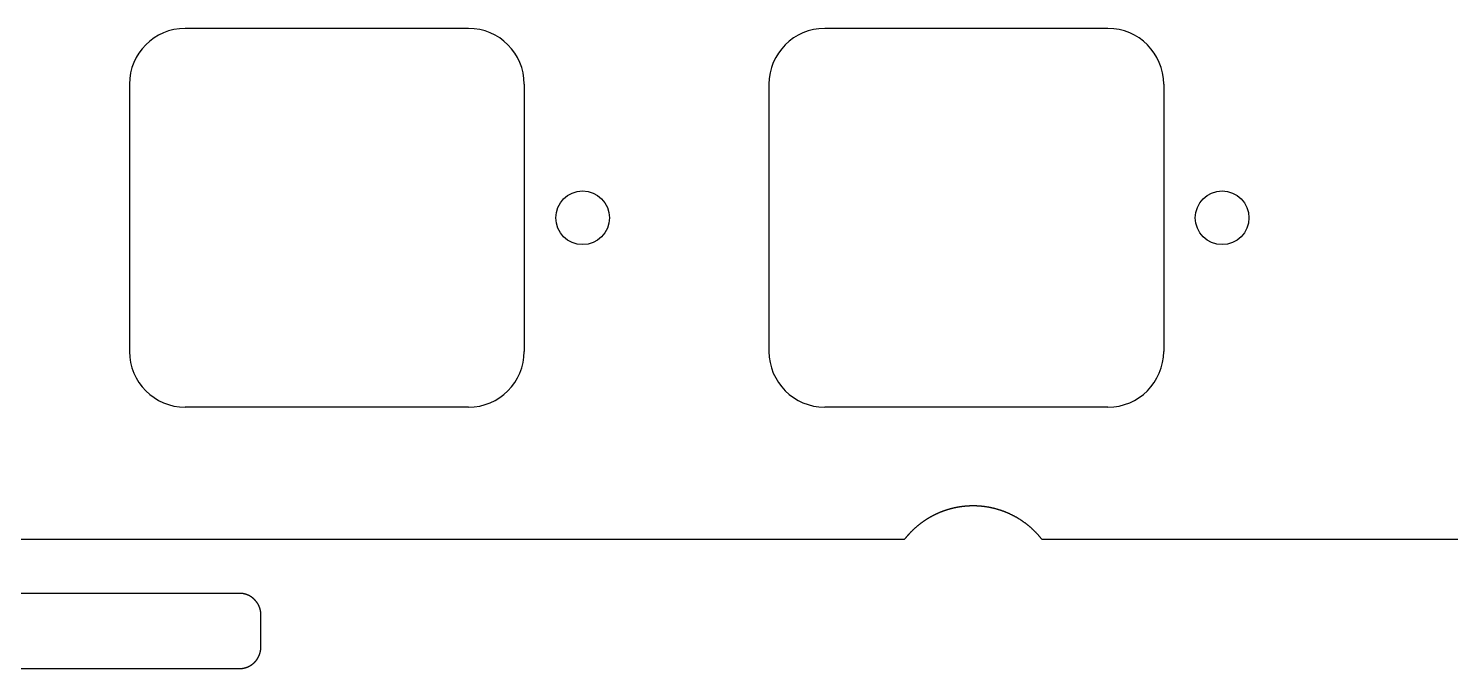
# Model space of a CAD drawing. Header units: millimetres. Extents: x -11 to 340, y -118 to 18.
# Drawn here: x 184.2 to 237.1, y -116.8 to -93 of the extents above; entities that cross this region are included whole.
import ezdxf

# ---------------------------------------------------------------- set-up
doc = ezdxf.new("R2010")
doc.units = ezdxf.units.MM
doc.header["$MEASUREMENT"] = 0
doc.layers.add('BLACK', color=7, linetype='CONTINUOUS')

msp = doc.modelspace()

# ---------------------------------------------------------------- linework, layer by layer
at = {"layer": 'BLACK', "linetype": 'Continuous'}
for p, q in [((200.5375, -92.9625), (189.987499, -92.9625)), ((224.35, -92.9625), (213.799999, -92.9625)), ((187.9125, -95.0375), (187.9125, -104.987501)), ((202.6125, -95.0375), (202.6125, -104.9875)), ((211.725, -95.0375), (211.725, -104.987501)), ((226.425, -95.0375), (226.425, -104.9875)), ((200.5375, -107.0625), (189.9875, -107.0625)), ((224.35, -107.0625), (213.8, -107.0625)), ((217.647417, -111.208933), (217.640522, -111.213128)), ((217.654324, -111.204755), (217.647417, -111.208933)), ((217.661239, -111.200596), (217.654324, -111.204755)), ((217.668164, -111.196453), (217.661239, -111.200596)), ((217.675097, -111.192329), (217.668164, -111.196453)), ((217.682042, -111.188222), (217.675097, -111.192329)), ((217.688993, -111.184133), (217.682042, -111.188222)), ((217.695956, -111.180062), (217.688993, -111.184133)), ((217.702926, -111.176009), (217.695956, -111.180062)), ((217.709907, -111.171973), (217.702926, -111.176009)), ((217.716895, -111.167956), (217.709907, -111.171973)), ((217.723894, -111.163956), (217.716895, -111.167956)), ((217.730901, -111.159974), (217.723894, -111.163956)), ((217.737918, -111.15601), (217.730901, -111.159974)), ((217.744942, -111.152064), (217.737918, -111.15601)), ((217.751978, -111.148135), (217.744942, -111.152064)), ((217.75902, -111.144226), (217.751978, -111.148135)), ((217.766074, -111.140333), (217.75902, -111.144226)), ((217.773134, -111.136459), (217.766074, -111.140333)), ((217.780205, -111.132602), (217.773134, -111.136459)), ((217.787283, -111.128764), (217.780205, -111.132602)), ((217.794372, -111.124943), (217.787283, -111.128764)), ((217.801467, -111.121141), (217.794372, -111.124943)), ((217.808574, -111.117356), (217.801467, -111.121141)), ((217.815687, -111.11359), (217.808574, -111.117356)), ((217.822811, -111.10984), (217.815687, -111.11359)), ((217.829941, -111.106111), (217.822811, -111.10984)), ((217.837082, -111.102398), (217.829941, -111.106111)), ((217.84423, -111.098704), (217.837082, -111.102398)), ((217.851388, -111.095027), (217.84423, -111.098704)), ((217.858553, -111.09137), (217.851388, -111.095027)), ((217.865729, -111.087729), (217.858553, -111.09137)), ((217.87291, -111.084108), (217.865729, -111.087729)), ((217.880103, -111.080503), (217.87291, -111.084108)), ((217.887301, -111.076918), (217.880103, -111.080503)), ((217.894511, -111.07335), (217.887301, -111.076918)), ((217.901726, -111.069802), (217.894511, -111.07335)), ((217.908952, -111.06627), (217.901726, -111.069802)), ((217.916184, -111.062758), (217.908952, -111.06627)), ((217.923427, -111.059263), (217.916184, -111.062758)), ((217.930676, -111.055787), (217.923427, -111.059263)), ((217.937935, -111.052328), (217.930676, -111.055787)), ((217.9452, -111.048889), (217.937935, -111.052328)), ((217.952475, -111.045467), (217.9452, -111.048889)), ((217.959757, -111.042064), (217.952475, -111.045467)), ((217.967048, -111.038679), (217.959757, -111.042064)), ((217.974346, -111.035313), (217.967048, -111.038679)), ((217.981653, -111.031964), (217.974346, -111.035313)), ((217.988967, -111.028634), (217.981653, -111.031964)), ((217.996291, -111.025322), (217.988967, -111.028634)), ((218.00362, -111.022029), (217.996291, -111.025322)), ((218.01096, -111.018754), (218.00362, -111.022029)), ((218.018305, -111.015498), (218.01096, -111.018754)), ((218.02566, -111.01226), (218.018305, -111.015498)), ((218.033021, -111.009041), (218.02566, -111.01226)), ((218.040392, -111.005839), (218.033021, -111.009041)), ((218.047768, -111.002657), (218.040392, -111.005839)), ((218.055154, -110.999492), (218.047768, -111.002657)), ((218.062546, -110.996347), (218.055154, -110.999492)), ((218.069947, -110.993219), (218.062546, -110.996347)), ((218.077354, -110.990111), (218.069947, -110.993219)), ((218.084771, -110.987021), (218.077354, -110.990111)), ((218.092193, -110.983949), (218.084771, -110.987021)), ((218.099624, -110.980896), (218.092193, -110.983949)), ((218.107061, -110.977862), (218.099624, -110.980896)), ((218.114508, -110.974846), (218.107061, -110.977862)), ((218.121959, -110.971849), (218.114508, -110.974846)), ((218.129421, -110.96887), (218.121959, -110.971849)), ((218.136887, -110.96591), (218.129421, -110.96887)), ((218.144363, -110.962968), (218.136887, -110.96591)), ((218.151844, -110.960046), (218.144363, -110.962968)), ((218.159334, -110.957141), (218.151844, -110.960046)), ((218.166829, -110.954256), (218.159334, -110.957141)), ((218.174334, -110.951389), (218.166829, -110.954256)), ((218.181844, -110.948542), (218.174334, -110.951389)), ((218.189362, -110.945712), (218.181844, -110.948542)), ((218.196886, -110.942902), (218.189362, -110.945712)), ((218.204419, -110.94011), (218.196886, -110.942902)), ((218.211956, -110.937337), (218.204419, -110.94011)), ((218.219503, -110.934582), (218.211956, -110.937337)), ((218.227054, -110.931847), (218.219503, -110.934582)), ((218.234615, -110.92913), (218.227054, -110.931847)), ((218.24218, -110.926433), (218.234615, -110.92913)), ((218.249754, -110.923753), (218.24218, -110.926433)), ((218.257332, -110.921094), (218.249754, -110.923753)), ((218.264919, -110.918452), (218.257332, -110.921094)), ((218.272511, -110.91583), (218.264919, -110.918452)), ((218.280112, -110.913226), (218.272511, -110.91583)), ((218.287717, -110.910642), (218.280112, -110.913226)), ((218.295331, -110.908076), (218.287717, -110.910642)), ((218.302949, -110.905529), (218.295331, -110.908076)), ((218.310576, -110.903001), (218.302949, -110.905529)), ((218.318207, -110.900492), (218.310576, -110.903001)), ((218.325846, -110.898002), (218.318207, -110.900492)), ((218.33349, -110.895531), (218.325846, -110.898002)), ((218.341142, -110.893079), (218.33349, -110.895531)), ((218.348798, -110.890646), (218.341142, -110.893079)), ((218.356463, -110.888232), (218.348798, -110.890646)), ((218.364131, -110.885838), (218.356463, -110.888232)), ((218.371808, -110.883461), (218.364131, -110.885838)), ((218.379489, -110.881105), (218.371808, -110.883461)), ((218.387178, -110.878767), (218.379489, -110.881105)), ((218.394871, -110.876449), (218.387178, -110.878767)), ((218.402573, -110.874149), (218.394871, -110.876449)), ((218.410278, -110.871869), (218.402573, -110.874149)), ((218.41799, -110.869607), (218.410278, -110.871869)), ((218.425707, -110.867365), (218.41799, -110.869607)), ((218.433432, -110.865142), (218.425707, -110.867365)), ((218.44116, -110.862938), (218.433432, -110.865142)), ((218.448896, -110.860753), (218.44116, -110.862938)), ((218.456636, -110.858588), (218.448896, -110.860753)), ((218.464383, -110.856441), (218.456636, -110.858588)), ((218.472134, -110.854315), (218.464383, -110.856441)), ((218.479893, -110.852206), (218.472134, -110.854315)), ((218.487655, -110.850118), (218.479893, -110.852206)), ((218.495425, -110.848048), (218.487655, -110.850118)), ((218.503198, -110.845998), (218.495425, -110.848048)), ((218.510978, -110.843967), (218.503198, -110.845998)), ((218.518762, -110.841956), (218.510978, -110.843967)), ((218.526553, -110.839963), (218.518762, -110.841956)), ((218.534348, -110.837991), (218.526553, -110.839963)), ((218.542149, -110.836037), (218.534348, -110.837991)), ((218.549954, -110.834103), (218.542149, -110.836037)), ((218.557766, -110.832187), (218.549954, -110.834103)), ((218.565581, -110.830292), (218.557766, -110.832187)), ((218.573403, -110.828416), (218.565581, -110.830292)), ((218.581228, -110.826559), (218.573403, -110.828416)), ((218.58906, -110.824721), (218.581228, -110.826559)), ((218.596895, -110.822903), (218.58906, -110.824721)), ((218.604737, -110.821104), (218.596895, -110.822903)), ((218.612582, -110.819325), (218.604737, -110.821104)), ((218.620433, -110.817565), (218.612582, -110.819325)), ((218.628287, -110.815825), (218.620433, -110.817565)), ((218.636148, -110.814104), (218.628287, -110.815825)), ((218.644011, -110.812403), (218.636148, -110.814104)), ((218.651881, -110.81072), (218.644011, -110.812403)), ((218.659754, -110.809058), (218.651881, -110.81072)), ((218.667633, -110.807415), (218.659754, -110.809058)), ((218.675515, -110.805792), (218.667633, -110.807415)), ((218.683403, -110.804187), (218.675515, -110.805792)), ((218.691293, -110.802603), (218.683403, -110.804187)), ((218.69919, -110.801038), (218.691293, -110.802603)), ((218.707089, -110.799493), (218.69919, -110.801038)), ((218.714994, -110.797967), (218.707089, -110.799493)), ((218.722902, -110.796461), (218.714994, -110.797967)), ((218.730815, -110.794974), (218.722902, -110.796461)), ((218.738731, -110.793507), (218.730815, -110.794974)), ((218.746653, -110.792059), (218.738731, -110.793507)), ((218.754577, -110.790632), (218.746653, -110.792059)), ((218.762506, -110.789223), (218.754577, -110.790632)), ((218.770438, -110.787835), (218.762506, -110.789223)), ((218.778375, -110.786466), (218.770438, -110.787835)), ((218.786315, -110.785117), (218.778375, -110.786466)), ((218.794259, -110.783787), (218.786315, -110.785117)), ((218.802206, -110.782477), (218.794259, -110.783787)), ((218.810158, -110.781186), (218.802206, -110.782477)), ((218.818113, -110.779916), (218.810158, -110.781186)), ((218.826072, -110.778665), (218.818113, -110.779916)), ((218.834033, -110.777434), (218.826072, -110.778665)), ((218.841999, -110.776222), (218.834033, -110.777434)), ((218.849968, -110.77503), (218.841999, -110.776222)), ((218.857941, -110.773858), (218.849968, -110.77503)), ((218.865916, -110.772706), (218.857941, -110.773858)), ((218.873895, -110.771573), (218.865916, -110.772706)), ((218.881877, -110.77046), (218.873895, -110.771573)), ((218.889863, -110.769367), (218.881877, -110.77046)), ((218.89785, -110.768294), (218.889863, -110.769367)), ((218.905843, -110.76724), (218.89785, -110.768294)), ((218.913837, -110.766207), (218.905843, -110.76724)), ((218.921835, -110.765193), (218.913837, -110.766207)), ((218.929834, -110.764198), (218.921835, -110.765193)), ((218.937838, -110.763224), (218.929834, -110.764198)), ((218.945844, -110.762269), (218.937838, -110.763224)), ((218.953854, -110.761335), (218.945844, -110.762269)), ((218.961865, -110.76042), (218.953854, -110.761335)), ((218.96988, -110.759525), (218.961865, -110.76042)), ((218.977896, -110.758649), (218.96988, -110.759525)), ((218.985916, -110.757794), (218.977896, -110.758649)), ((218.993937, -110.756958), (218.985916, -110.757794)), ((219.001962, -110.756143), (218.993937, -110.756958)), ((219.009989, -110.755347), (219.001962, -110.756143)), ((219.018019, -110.754571), (219.009989, -110.755347)), ((219.02605, -110.753815), (219.018019, -110.754571)), ((219.034084, -110.753078), (219.02605, -110.753815)), ((219.04212, -110.752362), (219.034084, -110.753078)), ((219.050159, -110.751666), (219.04212, -110.752362)), ((219.058198, -110.750989), (219.050159, -110.751666)), ((219.066241, -110.750333), (219.058198, -110.750989)), ((219.074285, -110.749696), (219.066241, -110.750333)), ((219.082332, -110.749079), (219.074285, -110.749696)), ((219.09038, -110.748482), (219.082332, -110.749079)), ((219.098431, -110.747905), (219.09038, -110.748482)), ((219.106482, -110.747348), (219.098431, -110.747905)), ((219.114536, -110.746811), (219.106482, -110.747348)), ((219.122591, -110.746294), (219.114536, -110.746811)), ((219.130649, -110.745797), (219.122591, -110.746294)), ((219.138707, -110.745319), (219.130649, -110.745797)), ((219.146767, -110.744862), (219.138707, -110.745319)), ((219.154828, -110.744425), (219.146767, -110.744862)), ((219.162892, -110.744007), (219.154828, -110.744425)), ((219.170956, -110.74361), (219.162892, -110.744007)), ((219.179022, -110.743232), (219.170956, -110.74361)), ((219.187089, -110.742875), (219.179022, -110.743232)), ((219.195157, -110.742537), (219.187089, -110.742875)), ((219.203226, -110.74222), (219.195157, -110.742537)), ((219.211297, -110.741922), (219.203226, -110.74222)), ((219.219368, -110.741644), (219.211297, -110.741922)), ((219.227441, -110.741387), (219.219368, -110.741644)), ((219.235514, -110.741149), (219.227441, -110.741387)), ((219.243589, -110.740931), (219.235514, -110.741149)), ((219.251664, -110.740734), (219.243589, -110.740931)), ((219.259741, -110.740556), (219.251664, -110.740734)), ((219.267817, -110.740398), (219.259741, -110.740556)), ((219.275895, -110.740261), (219.267817, -110.740398)), ((219.283972, -110.740143), (219.275895, -110.740261)), ((219.292051, -110.740045), (219.283972, -110.740143)), ((219.30013, -110.739968), (219.292051, -110.740045)), ((219.30821, -110.73991), (219.30013, -110.739968)), ((219.31629, -110.739872), (219.30821, -110.73991)), ((219.324371, -110.739854), (219.31629, -110.739872)), ((219.332451, -110.739857), (219.324371, -110.739854)), ((219.340532, -110.739879), (219.332451, -110.739857)), ((219.348613, -110.739921), (219.340532, -110.739879)), ((219.356695, -110.739984), (219.348613, -110.739921)), ((219.364776, -110.740066), (219.356695, -110.739984)), ((219.372857, -110.740168), (219.364776, -110.740066)), ((219.380938, -110.740291), (219.372857, -110.740168)), ((219.38902, -110.740433), (219.380938, -110.740291)), ((219.397101, -110.740595), (219.38902, -110.740433)), ((219.405182, -110.740778), (219.397101, -110.740595)), ((219.413262, -110.74098), (219.405182, -110.740778)), ((219.421343, -110.741202), (219.413262, -110.74098)), ((219.429423, -110.741445), (219.421343, -110.741202)), ((219.437503, -110.741707), (219.429423, -110.741445)), ((219.445582, -110.741989), (219.437503, -110.741707)), ((219.453661, -110.742292), (219.445582, -110.741989)), ((219.461738, -110.742614), (219.453661, -110.742292)), ((219.469816, -110.742956), (219.461738, -110.742614)), ((219.477892, -110.743319), (219.469816, -110.742956)), ((219.485969, -110.743701), (219.477892, -110.743319)), ((219.494044, -110.744103), (219.485969, -110.743701)), ((219.502118, -110.744526), (219.494044, -110.744103)), ((219.510191, -110.744968), (219.502118, -110.744526)), ((219.518264, -110.74543), (219.510191, -110.744968)), ((219.526335, -110.745912), (219.518264, -110.74543)), ((219.534406, -110.746415), (219.526335, -110.745912)), ((219.542475, -110.746937), (219.534406, -110.746415)), ((219.550543, -110.747479), (219.542475, -110.746937)), ((219.55861, -110.748041), (219.550543, -110.747479)), ((219.566675, -110.748623), (219.55861, -110.748041)), ((219.574739, -110.749225), (219.566675, -110.748623)), ((219.582802, -110.749847), (219.574739, -110.749225)), ((219.590863, -110.750489), (219.582802, -110.749847)), ((219.598923, -110.751151), (219.590863, -110.750489)), ((219.606981, -110.751833), (219.598923, -110.751151)), ((219.615038, -110.752534), (219.606981, -110.751833)), ((219.623093, -110.753256), (219.615038, -110.752534)), ((219.631146, -110.753998), (219.623093, -110.753256)), ((219.639197, -110.754759), (219.631146, -110.753998)), ((219.647247, -110.75554), (219.639197, -110.754759)), ((219.655294, -110.756342), (219.647247, -110.75554)), ((219.66334, -110.757163), (219.655294, -110.756342)), ((219.671384, -110.758004), (219.66334, -110.757163)), ((219.679425, -110.758865), (219.671384, -110.758004)), ((219.687465, -110.759746), (219.679425, -110.758865)), ((219.695502, -110.760647), (219.687465, -110.759746)), ((219.703537, -110.761568), (219.695502, -110.760647)), ((219.711569, -110.762508), (219.703537, -110.761568)), ((219.7196, -110.763469), (219.711569, -110.762508)), ((219.735653, -110.765449), (219.7196, -110.763469)), ((219.751696, -110.767509), (219.735653, -110.765449)), ((219.767729, -110.769648), (219.751696, -110.767509)), ((219.783751, -110.771866), (219.767729, -110.769648)), ((219.799762, -110.774163), (219.783751, -110.771866)), ((219.81576, -110.77654), (219.799762, -110.774163)), ((219.831746, -110.778995), (219.81576, -110.77654)), ((219.84772, -110.78153), (219.831746, -110.778995)), ((219.86368, -110.784144), (219.84772, -110.78153)), ((219.879627, -110.786836), (219.86368, -110.784144)), ((219.89556, -110.789607), (219.879627, -110.786836)), ((219.911478, -110.792457), (219.89556, -110.789607)), ((219.927382, -110.795385), (219.911478, -110.792457)), ((219.94327, -110.798392), (219.927382, -110.795385)), ((219.959142, -110.801477), (219.94327, -110.798392)), ((219.974998, -110.804641), (219.959142, -110.801477)), ((219.990838, -110.807883), (219.974998, -110.804641)), ((220.00666, -110.811203), (219.990838, -110.807883)), ((220.022465, -110.814601), (220.00666, -110.811203)), ((220.038252, -110.818077), (220.022465, -110.814601)), ((220.05402, -110.821631), (220.038252, -110.818077)), ((220.06977, -110.825262), (220.05402, -110.821631)), ((220.085501, -110.828972), (220.06977, -110.825262)), ((220.101211, -110.832758), (220.085501, -110.828972)), ((220.116902, -110.836623), (220.101211, -110.832758)), ((220.132573, -110.840564), (220.116902, -110.836623)), ((220.148222, -110.844583), (220.132573, -110.840564)), ((220.16385, -110.848679), (220.148222, -110.844583)), ((220.179456, -110.852852), (220.16385, -110.848679)), ((220.19504, -110.857102), (220.179456, -110.852852)), ((220.210602, -110.861428), (220.19504, -110.857102)), ((220.226141, -110.865831), (220.210602, -110.861428)), ((220.241656, -110.870311), (220.226141, -110.865831)), ((220.257147, -110.874867), (220.241656, -110.870311)), ((220.272614, -110.879499), (220.257147, -110.874867)), ((220.288057, -110.884207), (220.272614, -110.879499)), ((220.303474, -110.888992), (220.288057, -110.884207)), ((220.318866, -110.893852), (220.303474, -110.888992)), ((220.334233, -110.898788), (220.318866, -110.893852)), ((220.349573, -110.903799), (220.334233, -110.898788)), ((220.364886, -110.908886), (220.349573, -110.903799)), ((220.380172, -110.914048), (220.364886, -110.908886)), ((220.395431, -110.919285), (220.380172, -110.914048)), ((220.410662, -110.924598), (220.395431, -110.919285)), ((220.425865, -110.929985), (220.410662, -110.924598)), ((220.44104, -110.935447), (220.425865, -110.929985)), ((220.456185, -110.940983), (220.44104, -110.935447)), ((220.471301, -110.946594), (220.456185, -110.940983)), ((220.486388, -110.952279), (220.471301, -110.946594)), ((220.501444, -110.958038), (220.486388, -110.952279)), ((220.51647, -110.963872), (220.501444, -110.958038)), ((220.531464, -110.969779), (220.51647, -110.963872)), ((220.546428, -110.975759), (220.531464, -110.969779)), ((220.56136, -110.981813), (220.546428, -110.975759)), ((220.576261, -110.987941), (220.56136, -110.981813)), ((220.591128, -110.994142), (220.576261, -110.987941)), ((220.605964, -111.000415), (220.591128, -110.994142)), ((220.620766, -111.006762), (220.605964, -111.000415)), ((220.635534, -111.013181), (220.620766, -111.006762)), ((220.650269, -111.019673), (220.635534, -111.013181)), ((220.66497, -111.026237), (220.650269, -111.019673)), ((220.679637, -111.032873), (220.66497, -111.026237)), ((220.694269, -111.039581), (220.679637, -111.032873)), ((220.708865, -111.046362), (220.694269, -111.039581)), ((220.723426, -111.053213), (220.708865, -111.046362)), ((220.737951, -111.060137), (220.723426, -111.053213)), ((220.75244, -111.067131), (220.737951, -111.060137)), ((220.766893, -111.074197), (220.75244, -111.067131)), ((220.781309, -111.081334), (220.766893, -111.074197)), ((220.795687, -111.088542), (220.781309, -111.081334)), ((220.810029, -111.09582), (220.795687, -111.088542)), ((220.824332, -111.103169), (220.810029, -111.09582)), ((220.838597, -111.110588), (220.824332, -111.103169)), ((220.852824, -111.118077), (220.838597, -111.110588)), ((220.867012, -111.125637), (220.852824, -111.118077)), ((220.881161, -111.133266), (220.867012, -111.125637)), ((220.89527, -111.140964), (220.881161, -111.133266)), ((220.90934, -111.148732), (220.89527, -111.140964)), ((220.92337, -111.15657), (220.90934, -111.148732)), ((220.937359, -111.164476), (220.92337, -111.15657)), ((220.951308, -111.172451), (220.937359, -111.164476)), ((220.965216, -111.180495), (220.951308, -111.172451)), ((220.979083, -111.188608), (220.965216, -111.180495)), ((220.992908, -111.196788), (220.979083, -111.188608)), ((221.006692, -111.205037), (220.992908, -111.196788)), ((221.020433, -111.213354), (221.006692, -111.205037)), ((216.985294, -111.739204), (216.979717, -111.745027)), ((216.990885, -111.733395), (216.985294, -111.739204)), ((216.99649, -111.7276), (216.990885, -111.733395)), ((217.002109, -111.721819), (216.99649, -111.7276)), ((217.007743, -111.716052), (217.002109, -111.721819)), ((217.013391, -111.710298), (217.007743, -111.716052)), ((217.019054, -111.704559), (217.013391, -111.710298)), ((217.024731, -111.698834), (217.019054, -111.704559)), ((217.030421, -111.693123), (217.024731, -111.698834)), ((217.041845, -111.681744), (217.030421, -111.693123)), ((217.053326, -111.670421), (217.041845, -111.681744)), ((217.064862, -111.659155), (217.053326, -111.670421)), ((217.076454, -111.647947), (217.064862, -111.659155)), ((217.088101, -111.636797), (217.076454, -111.647947)), ((217.099804, -111.625704), (217.088101, -111.636797)), ((217.111561, -111.61467), (217.099804, -111.625704)), ((217.123373, -111.603694), (217.111561, -111.61467)), ((217.135239, -111.592777), (217.123373, -111.603694)), ((217.14716, -111.581919), (217.135239, -111.592777)), ((217.159133, -111.571121), (217.14716, -111.581919)), ((217.171161, -111.560382), (217.159133, -111.571121)), ((217.183241, -111.549703), (217.171161, -111.560382)), ((217.195374, -111.539083), (217.183241, -111.549703)), ((217.20756, -111.528525), (217.195374, -111.539083)), ((217.219798, -111.518027), (217.20756, -111.528525)), ((217.232087, -111.507589), (217.219798, -111.518027)), ((217.244429, -111.497213), (217.232087, -111.507589)), ((217.256821, -111.486898), (217.244429, -111.497213)), ((217.269265, -111.476645), (217.256821, -111.486898)), ((217.281759, -111.466454), (217.269265, -111.476645)), ((217.294304, -111.456325), (217.281759, -111.466454)), ((217.306899, -111.446258), (217.294304, -111.456325)), ((217.319543, -111.436254), (217.306899, -111.446258)), ((217.332237, -111.426313), (217.319543, -111.436254)), ((217.340279, -111.420067), (217.332237, -111.426313)), ((217.346729, -111.415086), (217.340279, -111.420067)), ((217.353188, -111.410123), (217.346729, -111.415086)), ((217.359659, -111.405176), (217.353188, -111.410123)), ((217.366139, -111.400248), (217.359659, -111.405176)), ((217.372631, -111.395335), (217.366139, -111.400248)), ((217.379131, -111.390442), (217.372631, -111.395335)), ((217.385644, -111.385564), (217.379131, -111.390442)), ((217.392165, -111.380705), (217.385644, -111.385564)), ((217.398698, -111.375861), (217.392165, -111.380705)), ((217.405239, -111.371037), (217.398698, -111.375861)), ((217.411793, -111.366228), (217.405239, -111.371037)), ((217.418355, -111.361438), (217.411793, -111.366228)), ((217.424929, -111.356664), (217.418355, -111.361438)), ((217.431512, -111.351908), (217.424929, -111.356664)), ((217.438106, -111.347169), (217.431512, -111.351908)), ((217.444709, -111.342448), (217.438106, -111.347169)), ((217.451324, -111.337744), (217.444709, -111.342448)), ((217.457947, -111.333058), (217.451324, -111.337744)), ((217.464582, -111.328388), (217.457947, -111.333058)), ((217.471225, -111.323736), (217.464582, -111.328388)), ((217.47788, -111.319101), (217.471225, -111.323736)), ((217.484543, -111.314485), (217.47788, -111.319101)), ((217.491218, -111.309885), (217.484543, -111.314485)), ((217.497901, -111.305303), (217.491218, -111.309885)), ((217.504596, -111.300738), (217.497901, -111.305303)), ((217.511299, -111.296191), (217.504596, -111.300738)), ((217.518014, -111.291661), (217.511299, -111.296191)), ((217.524736, -111.287149), (217.518014, -111.291661)), ((217.531471, -111.282654), (217.524736, -111.287149)), ((217.538213, -111.278177), (217.531471, -111.282654)), ((217.544967, -111.273717), (217.538213, -111.278177)), ((217.551729, -111.269275), (217.544967, -111.273717)), ((217.558502, -111.26485), (217.551729, -111.269275)), ((217.565283, -111.260444), (217.558502, -111.26485)), ((217.572076, -111.256054), (217.565283, -111.260444)), ((217.578877, -111.251682), (217.572076, -111.256054)), ((217.585689, -111.247327), (217.578877, -111.251682)), ((217.592508, -111.242991), (217.585689, -111.247327)), ((217.59934, -111.238672), (217.592508, -111.242991)), ((217.606179, -111.234371), (217.59934, -111.238672)), ((217.613029, -111.230086), (217.606179, -111.234371)), ((217.619887, -111.225821), (217.613029, -111.230086)), ((217.626756, -111.221572), (217.619887, -111.225821)), ((217.633633, -111.217342), (217.626756, -111.221572)), ((217.640522, -111.213128), (217.633633, -111.217342)), ((221.034132, -111.221739), (221.020433, -111.213354)), ((221.047789, -111.230192), (221.034132, -111.221739)), ((221.061402, -111.238712), (221.047789, -111.230192)), ((221.074973, -111.247299), (221.061402, -111.238712)), ((221.088499, -111.255953), (221.074973, -111.247299)), ((221.101982, -111.264674), (221.088499, -111.255953)), ((221.115421, -111.273462), (221.101982, -111.264674)), ((221.128816, -111.282317), (221.115421, -111.273462)), ((221.142166, -111.291238), (221.128816, -111.282317)), ((221.155472, -111.300225), (221.142166, -111.291238)), ((221.168732, -111.309278), (221.155472, -111.300225)), ((221.181947, -111.318397), (221.168732, -111.309278)), ((221.195116, -111.327582), (221.181947, -111.318397)), ((221.208239, -111.336832), (221.195116, -111.327582)), ((221.221317, -111.346147), (221.208239, -111.336832)), ((221.234348, -111.355528), (221.221317, -111.346147)), ((221.247332, -111.364974), (221.234348, -111.355528)), ((221.26027, -111.374484), (221.247332, -111.364974)), ((221.27316, -111.384059), (221.26027, -111.374484)), ((221.286003, -111.393699), (221.27316, -111.384059)), ((221.298799, -111.403402), (221.286003, -111.393699)), ((221.311546, -111.41317), (221.298799, -111.403402)), ((221.324246, -111.423002), (221.311546, -111.41317)), ((221.336897, -111.432897), (221.324246, -111.423002)), ((221.3495, -111.442856), (221.336897, -111.432897)), ((221.362054, -111.452879), (221.3495, -111.442856)), ((221.37456, -111.462965), (221.362054, -111.452879)), ((221.387016, -111.473113), (221.37456, -111.462965)), ((221.399422, -111.483325), (221.387016, -111.473113)), ((221.411779, -111.493599), (221.399422, -111.483325)), ((221.424087, -111.503936), (221.411779, -111.493599)), ((221.436344, -111.514336), (221.424087, -111.503936)), ((221.448551, -111.524797), (221.436344, -111.514336)), ((221.460707, -111.535321), (221.448551, -111.524797)), ((221.472813, -111.545906), (221.460707, -111.535321)), ((221.484868, -111.556554), (221.472813, -111.545906)), ((221.496872, -111.567262), (221.484868, -111.556554)), ((221.508825, -111.578033), (221.496872, -111.567262)), ((221.520726, -111.588864), (221.508825, -111.578033)), ((221.532575, -111.599757), (221.520726, -111.588864)), ((221.544373, -111.61071), (221.532575, -111.599757)), ((221.556118, -111.621724), (221.544373, -111.61071)), ((221.567812, -111.632799), (221.556118, -111.621724)), ((221.579453, -111.643935), (221.567812, -111.632799)), ((221.591041, -111.65513), (221.579453, -111.643935)), ((221.602576, -111.666386), (221.591041, -111.65513)), ((221.614059, -111.677702), (221.602576, -111.666386)), ((221.625488, -111.689077), (221.614059, -111.677702)), ((221.636864, -111.700513), (221.625488, -111.689077)), ((221.648186, -111.712008), (221.636864, -111.700513)), ((221.659454, -111.723562), (221.648186, -111.712008)), ((221.670669, -111.735175), (221.659454, -111.723562)), ((221.681829, -111.746848), (221.670669, -111.735175)), ((216.76605, -111.9925), (172.55625, -111.9925)), ((216.773842, -111.98254), (216.76605, -111.9925)), ((216.77883, -111.976205), (216.773842, -111.98254)), ((216.783834, -111.969883), (216.77883, -111.976205)), ((216.788853, -111.963573), (216.783834, -111.969883)), ((216.793888, -111.957275), (216.788853, -111.963573)), ((216.798939, -111.95099), (216.793888, -111.957275)), ((216.804005, -111.944718), (216.798939, -111.95099)), ((216.809087, -111.938458), (216.804005, -111.944718)), ((216.814185, -111.932212), (216.809087, -111.938458)), ((216.819298, -111.925977), (216.814185, -111.932212)), ((216.824426, -111.919756), (216.819298, -111.925977)), ((216.829569, -111.913546), (216.824426, -111.919756)), ((216.834728, -111.907351), (216.829569, -111.913546)), ((216.839903, -111.901167), (216.834728, -111.907351)), ((216.845092, -111.894997), (216.839903, -111.901167)), ((216.850298, -111.888839), (216.845092, -111.894997)), ((216.855518, -111.882695), (216.850298, -111.888839)), ((216.860753, -111.876563), (216.855518, -111.882695)), ((216.866004, -111.870445), (216.860753, -111.876563)), ((216.87127, -111.864339), (216.866004, -111.870445)), ((216.87655, -111.858247), (216.87127, -111.864339)), ((216.881847, -111.852167), (216.87655, -111.858247)), ((216.887158, -111.846101), (216.881847, -111.852167)), ((216.892484, -111.840048), (216.887158, -111.846101)), ((216.897825, -111.834009), (216.892484, -111.840048)), ((216.903181, -111.827982), (216.897825, -111.834009)), ((216.908552, -111.821969), (216.903181, -111.827982)), ((216.913938, -111.815969), (216.908552, -111.821969)), ((216.919338, -111.809983), (216.913938, -111.815969)), ((216.924754, -111.80401), (216.919338, -111.809983)), ((216.930184, -111.798051), (216.924754, -111.80401)), ((216.935629, -111.792104), (216.930184, -111.798051)), ((216.941089, -111.786172), (216.935629, -111.792104)), ((216.946564, -111.780253), (216.941089, -111.786172)), ((216.952053, -111.774348), (216.946564, -111.780253)), ((216.957557, -111.768456), (216.952053, -111.774348)), ((216.963075, -111.762578), (216.957557, -111.768456)), ((216.968608, -111.756714), (216.963075, -111.762578)), ((216.974155, -111.750864), (216.968608, -111.756714)), ((216.979717, -111.745027), (216.974155, -111.750864)), ((221.692936, -111.75858), (221.681829, -111.746848)), ((221.703988, -111.77037), (221.692936, -111.75858)), ((221.714985, -111.782219), (221.703988, -111.77037)), ((221.725927, -111.794127), (221.714985, -111.782219)), ((221.736815, -111.806093), (221.725927, -111.794127)), ((221.747647, -111.818117), (221.736815, -111.806093)), ((221.758424, -111.8302), (221.747647, -111.818117)), ((221.769146, -111.84234), (221.758424, -111.8302)), ((221.779812, -111.854538), (221.769146, -111.84234)), ((221.790423, -111.866794), (221.779812, -111.854538)), ((221.800977, -111.879108), (221.790423, -111.866794)), ((221.811476, -111.891479), (221.800977, -111.879108)), ((221.821918, -111.903907), (221.811476, -111.891479)), ((221.832303, -111.916393), (221.821918, -111.903907)), ((221.842633, -111.928935), (221.832303, -111.916393)), ((221.852905, -111.941535), (221.842633, -111.928935)), ((221.863121, -111.954191), (221.852905, -111.941535)), ((221.873279, -111.966904), (221.863121, -111.954191)), ((221.883381, -111.979674), (221.873279, -111.966904)), ((221.893425, -111.9925), (221.883381, -111.979674)), ((286.3125, -111.9925), (221.893425, -111.9925)), ((192.00625, -113.995029), (179.30625, -113.995029)), ((192.006978, -113.995029), (192.00625, -113.995029)), ((192.011023, -113.995043), (192.006978, -113.995029)), ((192.015064, -113.995077), (192.011023, -113.995043)), ((192.019105, -113.99513), (192.015064, -113.995077)), ((192.023141, -113.995204), (192.019105, -113.99513)), ((192.027177, -113.995297), (192.023141, -113.995204)), ((192.031208, -113.995411), (192.027177, -113.995297)), ((192.035239, -113.995544), (192.031208, -113.995411)), ((192.039265, -113.995698), (192.035239, -113.995544)), ((192.043291, -113.995871), (192.039265, -113.995698)), ((192.047311, -113.996065), (192.043291, -113.995871)), ((192.051332, -113.996278), (192.047311, -113.996065)), ((192.055346, -113.996511), (192.051332, -113.996278)), ((192.059361, -113.996764), (192.055346, -113.996511)), ((192.06337, -113.997037), (192.059361, -113.996764)), ((192.067378, -113.99733), (192.06337, -113.997037)), ((192.071381, -113.997642), (192.067378, -113.99733)), ((192.075384, -113.997975), (192.071381, -113.997642)), ((192.079381, -113.998327), (192.075384, -113.997975)), ((192.083377, -113.998699), (192.079381, -113.998327)), ((192.087367, -113.999091), (192.083377, -113.998699)), ((192.091356, -113.999503), (192.087367, -113.999091)), ((192.09534, -113.999934), (192.091356, -113.999503)), ((192.099323, -114.000385), (192.09534, -113.999934)), ((192.103299, -114.000856), (192.099323, -114.000385)), ((192.107275, -114.001347), (192.103299, -114.000856)), ((192.111245, -114.001857), (192.107275, -114.001347)), ((192.115213, -114.002387), (192.111245, -114.001857)), ((192.119175, -114.002937), (192.115213, -114.002387)), ((192.123136, -114.003507), (192.119175, -114.002937)), ((192.127091, -114.004096), (192.123136, -114.003507)), ((192.131044, -114.004705), (192.127091, -114.004096)), ((192.134991, -114.005333), (192.131044, -114.004705)), ((192.138936, -114.005982), (192.134991, -114.005333)), ((192.142874, -114.006649), (192.138936, -114.005982)), ((192.146811, -114.007337), (192.142874, -114.006649)), ((192.150742, -114.008044), (192.146811, -114.007337)), ((192.15467, -114.008771), (192.150742, -114.008044)), ((192.158592, -114.009516), (192.15467, -114.008771)), ((192.162511, -114.010282), (192.158592, -114.009516)), ((192.166424, -114.011067), (192.162511, -114.010282)), ((192.170335, -114.011872), (192.166424, -114.011067)), ((192.174239, -114.012696), (192.170335, -114.011872)), ((192.17814, -114.01354), (192.174239, -114.012696)), ((192.182034, -114.014403), (192.17814, -114.01354)), ((192.185926, -114.015286), (192.182034, -114.014403)), ((192.189811, -114.016188), (192.185926, -114.015286)), ((192.193693, -114.017109), (192.189811, -114.016188)), ((192.197567, -114.01805), (192.193693, -114.017109)), ((192.201439, -114.01901), (192.197567, -114.01805)), ((192.205304, -114.01999), (192.201439, -114.01901)), ((192.209165, -114.020989), (192.205304, -114.01999)), ((192.213019, -114.022007), (192.209165, -114.020989)), ((192.21687, -114.023044), (192.213019, -114.022007)), ((192.220713, -114.024101), (192.21687, -114.023044)), ((192.224553, -114.025177), (192.220713, -114.024101)), ((192.228385, -114.026272), (192.224553, -114.025177)), ((192.232214, -114.027387), (192.228385, -114.026272)), ((192.236035, -114.02852), (192.232214, -114.027387)), ((192.239852, -114.029673), (192.236035, -114.02852)), ((192.243661, -114.030845), (192.239852, -114.029673)), ((192.247467, -114.032036), (192.243661, -114.030845)), ((192.251264, -114.033246), (192.247467, -114.032036)), ((192.255057, -114.034476), (192.251264, -114.033246)), ((192.258842, -114.035724), (192.255057, -114.034476)), ((192.262623, -114.036991), (192.258842, -114.035724)), ((192.266395, -114.038277), (192.262623, -114.036991)), ((192.270163, -114.039583), (192.266395, -114.038277)), ((192.273922, -114.040907), (192.270163, -114.039583)), ((192.277677, -114.04225), (192.273922, -114.040907)), ((192.281424, -114.043612), (192.277677, -114.04225)), ((192.285165, -114.044993), (192.281424, -114.043612)), ((192.288898, -114.046393), (192.285165, -114.044993)), ((192.292626, -114.047811), (192.288898, -114.046393)), ((192.296345, -114.049248), (192.292626, -114.047811)), ((192.300059, -114.050705), (192.296345, -114.049248)), ((192.303763, -114.052179), (192.300059, -114.050705)), ((192.307463, -114.053673), (192.303763, -114.052179)), ((192.311153, -114.055185), (192.307463, -114.053673)), ((192.314838, -114.056716), (192.311153, -114.055185)), ((192.318514, -114.058265), (192.314838, -114.056716)), ((192.322183, -114.059833), (192.318514, -114.058265)), ((192.325844, -114.061419), (192.322183, -114.059833)), ((192.329498, -114.063024), (192.325844, -114.061419)), ((192.333143, -114.064647), (192.329498, -114.063024)), ((192.336782, -114.066289), (192.333143, -114.064647)), ((192.340411, -114.067949), (192.336782, -114.066289)), ((192.344034, -114.069627), (192.340411, -114.067949)), ((192.347647, -114.071324), (192.344034, -114.069627)), ((192.351253, -114.073039), (192.347647, -114.071324)), ((192.35485, -114.074772), (192.351253, -114.073039)), ((192.35844, -114.076524), (192.35485, -114.074772)), ((192.362019, -114.078293), (192.35844, -114.076524)), ((192.365592, -114.080081), (192.362019, -114.078293)), ((192.369155, -114.081886), (192.365592, -114.080081)), ((192.37271, -114.08371), (192.369155, -114.081886)), ((192.376255, -114.085551), (192.37271, -114.08371)), ((192.379792, -114.087411), (192.376255, -114.085551)), ((192.38332, -114.089288), (192.379792, -114.087411)), ((192.386839, -114.091184), (192.38332, -114.089288)), ((192.390348, -114.093097), (192.386839, -114.091184)), ((192.393849, -114.095028), (192.390348, -114.093097)), ((192.39734, -114.096977), (192.393849, -114.095028)), ((192.400822, -114.098943), (192.39734, -114.096977)), ((192.404293, -114.100927), (192.400822, -114.098943)), ((192.407757, -114.102929), (192.404293, -114.100927)), ((192.411209, -114.104947), (192.407757, -114.102929)), ((192.414652, -114.106984), (192.411209, -114.104947)), ((192.418085, -114.109037), (192.414652, -114.106984)), ((192.421509, -114.111109), (192.418085, -114.109037)), ((192.424921, -114.113197), (192.421509, -114.111109)), ((192.428325, -114.115303), (192.424921, -114.113197)), ((192.431717, -114.117426), (192.428325, -114.115303)), ((192.4351, -114.119567), (192.431717, -114.117426)), ((192.438472, -114.121724), (192.4351, -114.119567)), ((192.441834, -114.123898), (192.438472, -114.121724)), ((192.445185, -114.126089), (192.441834, -114.123898)), ((192.448526, -114.128298), (192.445185, -114.126089)), ((192.451855, -114.130523), (192.448526, -114.128298)), ((192.455174, -114.132765), (192.451855, -114.130523)), ((192.458481, -114.135023), (192.455174, -114.132765)), ((192.461779, -114.137299), (192.458481, -114.135023)), ((192.465064, -114.139591), (192.461779, -114.137299)), ((192.468339, -114.1419), (192.465064, -114.139591)), ((192.471602, -114.144225), (192.468339, -114.1419)), ((192.474854, -114.146567), (192.471602, -114.144225)), ((192.478094, -114.148925), (192.474854, -114.146567)), ((192.481323, -114.151299), (192.478094, -114.148925)), ((192.48454, -114.15369), (192.481323, -114.151299)), ((192.487746, -114.156097), (192.48454, -114.15369)), ((192.490939, -114.15852), (192.487746, -114.156097)), ((192.494121, -114.160959), (192.490939, -114.15852)), ((192.49729, -114.163414), (192.494121, -114.160959)), ((192.500448, -114.165885), (192.49729, -114.163414)), ((192.503594, -114.168372), (192.500448, -114.165885)), ((192.506727, -114.170875), (192.503594, -114.168372)), ((192.509848, -114.173393), (192.506727, -114.170875)), ((192.512956, -114.175928), (192.509848, -114.173393)), ((192.516052, -114.178477), (192.512956, -114.175928)), ((192.519136, -114.181043), (192.516052, -114.178477)), ((192.522206, -114.183623), (192.519136, -114.181043)), ((192.525264, -114.18622), (192.522206, -114.183623)), ((192.528309, -114.188831), (192.525264, -114.18622)), ((192.531341, -114.191458), (192.528309, -114.188831)), ((192.53436, -114.1941), (192.531341, -114.191458)), ((192.537366, -114.196757), (192.53436, -114.1941)), ((192.540359, -114.199429), (192.537366, -114.196757)), ((192.543338, -114.202116), (192.540359, -114.199429)), ((192.546304, -114.204818), (192.543338, -114.202116)), ((192.549257, -114.207535), (192.546304, -114.204818)), ((192.552196, -114.210266), (192.549257, -114.207535)), ((192.555122, -114.213013), (192.552196, -114.210266)), ((192.558033, -114.215773), (192.555122, -114.213013)), ((192.560931, -114.218549), (192.558033, -114.215773)), ((192.563816, -114.221338), (192.560931, -114.218549)), ((192.566686, -114.224142), (192.563816, -114.221338)), ((192.569542, -114.22696), (192.566686, -114.224142)), ((192.575212, -114.232639), (192.569542, -114.22696)), ((192.580825, -114.238375), (192.575212, -114.232639)), ((192.586381, -114.244165), (192.580825, -114.238375)), ((192.591878, -114.250011), (192.586381, -114.244165)), ((192.597316, -114.25591), (192.591878, -114.250011)), ((192.602695, -114.261863), (192.597316, -114.25591)), ((192.608013, -114.267869), (192.602695, -114.261863)), ((192.613272, -114.273927), (192.608013, -114.267869)), ((192.618468, -114.280036), (192.613272, -114.273927)), ((192.623603, -114.286197), (192.618468, -114.280036)), ((192.628676, -114.292407), (192.623603, -114.286197)), ((192.633686, -114.298667), (192.628676, -114.292407)), ((192.638632, -114.304975), (192.633686, -114.298667)), ((192.643514, -114.311331), (192.638632, -114.304975)), ((192.648332, -114.317735), (192.643514, -114.311331)), ((192.653085, -114.324185), (192.648332, -114.317735)), ((192.657772, -114.330682), (192.653085, -114.324185)), ((192.662394, -114.337223), (192.657772, -114.330682)), ((192.666948, -114.343809), (192.662394, -114.337223)), ((192.671436, -114.350438), (192.666948, -114.343809)), ((192.675857, -114.357111), (192.671436, -114.350438)), ((192.68021, -114.363826), (192.675857, -114.357111)), ((192.684494, -114.370582), (192.68021, -114.363826)), ((192.68871, -114.37738), (192.684494, -114.370582)), ((192.692856, -114.384217), (192.68871, -114.37738)), ((192.696933, -114.391094), (192.692856, -114.384217)), ((192.70094, -114.39801), (192.696933, -114.391094)), ((192.704877, -114.404964), (192.70094, -114.39801)), ((192.708743, -114.411956), (192.704877, -114.404964)), ((192.712538, -114.418984), (192.708743, -114.411956)), ((192.716262, -114.426048), (192.712538, -114.418984)), ((192.719913, -114.433147), (192.716262, -114.426048)), ((192.723493, -114.440281), (192.719913, -114.433147)), ((192.727001, -114.447449), (192.723493, -114.440281)), ((192.730435, -114.45465), (192.727001, -114.447449)), ((192.733797, -114.461883), (192.730435, -114.45465)), ((192.737085, -114.469148), (192.733797, -114.461883)), ((192.7403, -114.476445), (192.737085, -114.469148)), ((192.743441, -114.483772), (192.7403, -114.476445)), ((192.746507, -114.491129), (192.743441, -114.483772)), ((192.7495, -114.498515), (192.746507, -114.491129)), ((192.752417, -114.50593), (192.7495, -114.498515)), ((192.75526, -114.513372), (192.752417, -114.50593)), ((192.758028, -114.520842), (192.75526, -114.513372)), ((192.76072, -114.528339), (192.758028, -114.520842)), ((192.763337, -114.535861), (192.76072, -114.528339)), ((192.765878, -114.543409), (192.763337, -114.535861)), ((192.768343, -114.550982), (192.765878, -114.543409)), ((192.770732, -114.558579), (192.768343, -114.550982)), ((192.773044, -114.566199), (192.770732, -114.558579)), ((192.77528, -114.573843), (192.773044, -114.566199)), ((192.777439, -114.581509), (192.77528, -114.573843)), ((192.779522, -114.589196), (192.777439, -114.581509)), ((192.781527, -114.596905), (192.779522, -114.589196)), ((192.783455, -114.604635), (192.781527, -114.596905)), ((192.785306, -114.612385), (192.783455, -114.604635)), ((192.787079, -114.620154), (192.785306, -114.612385)), ((192.788775, -114.627942), (192.787079, -114.620154)), ((192.790393, -114.635749), (192.788775, -114.627942)), ((192.791933, -114.643574), (192.790393, -114.635749)), ((192.793395, -114.651417), (192.791933, -114.643574)), ((192.794779, -114.659276), (192.793395, -114.651417)), ((192.796085, -114.667152), (192.794779, -114.659276)), ((192.797312, -114.675044), (192.796085, -114.667152)), ((192.798461, -114.682951), (192.797312, -114.675044)), ((192.799531, -114.690874), (192.798461, -114.682951)), ((192.800523, -114.698811), (192.799531, -114.690874)), ((192.801436, -114.706762), (192.800523, -114.698811)), ((192.80227, -114.714726), (192.801436, -114.706762)), ((192.803025, -114.722704), (192.80227, -114.714726)), ((192.803701, -114.730695), (192.803025, -114.722704)), ((192.804297, -114.738698), (192.803701, -114.730695)), ((192.804815, -114.746713), (192.804297, -114.738698)), ((192.805253, -114.754739), (192.804815, -114.746713)), ((192.805612, -114.762776), (192.805253, -114.754739)), ((192.805891, -114.770825), (192.805612, -114.762776)), ((192.80609, -114.778883), (192.805891, -114.770825)), ((192.80621, -114.786951), (192.80609, -114.778883)), ((192.80625, -114.795029), (192.80621, -114.786951)), ((192.80625, -115.995029), (192.80625, -114.795029)), ((192.620236, -116.507915), (192.622802, -116.504831)), ((192.622802, -116.504831), (192.625352, -116.501736)), ((192.625352, -116.501736), (192.627886, -116.498627)), ((192.627886, -116.498627), (192.630404, -116.495506)), ((192.630404, -116.495506), (192.632907, -116.492373)), ((192.632907, -116.492373), (192.635394, -116.489228)), ((192.635394, -116.489228), (192.637865, -116.48607)), ((192.637865, -116.48607), (192.64032, -116.4829)), ((192.64032, -116.4829), (192.64276, -116.479718)), ((192.64276, -116.479718), (192.645182, -116.476525)), ((192.645182, -116.476525), (192.647589, -116.473319)), ((192.647589, -116.473319), (192.64998, -116.470102)), ((192.64998, -116.470102), (192.652354, -116.466873)), ((192.652354, -116.466873), (192.654712, -116.463633)), ((192.654712, -116.463633), (192.657054, -116.460381)), ((192.657054, -116.460381), (192.659379, -116.457118)), ((192.659379, -116.457118), (192.661688, -116.453843)), ((192.661688, -116.453843), (192.66398, -116.450558)), ((192.66398, -116.450558), (192.666256, -116.447261)), ((192.666256, -116.447261), (192.668514, -116.443953)), ((192.668514, -116.443953), (192.670756, -116.440634)), ((192.670756, -116.440634), (192.672981, -116.437305)), ((192.672981, -116.437305), (192.67519, -116.433964)), ((192.67519, -116.433964), (192.677381, -116.430613)), ((192.677381, -116.430613), (192.679555, -116.427251)), ((192.679555, -116.427251), (192.681712, -116.42388)), ((192.681712, -116.42388), (192.683853, -116.420497)), ((192.683853, -116.420497), (192.685976, -116.417104)), ((192.685976, -116.417104), (192.688082, -116.413701)), ((192.688082, -116.413701), (192.69017, -116.410288)), ((192.69017, -116.410288), (192.692242, -116.406864)), ((192.692242, -116.406864), (192.694295, -116.403432)), ((192.694295, -116.403432), (192.696332, -116.399988)), ((192.696332, -116.399988), (192.69835, -116.396536)), ((192.69835, -116.396536), (192.700352, -116.393073)), ((192.700352, -116.393073), (192.702336, -116.389601)), ((192.702336, -116.389601), (192.704302, -116.386119)), ((192.704302, -116.386119), (192.706251, -116.382629)), ((192.706251, -116.382629), (192.708182, -116.379127)), ((192.708182, -116.379127), (192.710095, -116.375619)), ((192.710095, -116.375619), (192.711991, -116.372099)), ((192.711991, -116.372099), (192.713868, -116.368572)), ((192.713868, -116.368572), (192.715728, -116.365034)), ((192.715728, -116.365034), (192.717569, -116.361489)), ((192.717569, -116.361489), (192.719393, -116.357934)), ((192.719393, -116.357934), (192.721198, -116.354371)), ((192.721198, -116.354371), (192.722986, -116.350799)), ((192.722986, -116.350799), (192.724755, -116.347219)), ((192.724755, -116.347219), (192.726507, -116.343629)), ((192.726507, -116.343629), (192.72824, -116.340033)), ((192.72824, -116.340033), (192.729955, -116.336426)), ((192.729955, -116.336426), (192.731652, -116.332813)), ((192.731652, -116.332813), (192.73333, -116.32919)), ((192.73333, -116.32919), (192.73499, -116.325561)), ((192.73499, -116.325561), (192.736632, -116.321923)), ((192.736632, -116.321923), (192.738255, -116.318278)), ((192.738255, -116.318278), (192.73986, -116.314623)), ((192.73986, -116.314623), (192.741446, -116.310963)), ((192.741446, -116.310963), (192.743014, -116.307293)), ((192.743014, -116.307293), (192.744563, -116.303617)), ((192.744563, -116.303617), (192.746094, -116.299933)), ((192.746094, -116.299933), (192.747606, -116.296242)), ((192.747606, -116.296242), (192.7491, -116.292543)), ((192.7491, -116.292543), (192.750574, -116.288838)), ((192.750574, -116.288838), (192.752031, -116.285124)), ((192.752031, -116.285124), (192.753468, -116.281405)), ((192.753468, -116.281405), (192.754886, -116.277677)), ((192.754886, -116.277677), (192.756286, -116.273945)), ((192.756286, -116.273945), (192.757667, -116.270203)), ((192.757667, -116.270203), (192.759029, -116.266457)), ((192.759029, -116.266457), (192.760372, -116.262702)), ((192.760372, -116.262702), (192.761696, -116.258942)), ((192.761696, -116.258942), (192.763002, -116.255174)), ((192.763002, -116.255174), (192.764288, -116.251402)), ((192.764288, -116.251402), (192.765555, -116.247621)), ((192.765555, -116.247621), (192.766803, -116.243836)), ((192.766803, -116.243836), (192.768033, -116.240043)), ((192.768033, -116.240043), (192.769243, -116.236246)), ((192.769243, -116.236246), (192.770434, -116.232441)), ((192.770434, -116.232441), (192.771606, -116.228631)), ((192.771606, -116.228631), (192.772759, -116.224814)), ((192.772759, -116.224814), (192.773892, -116.220994)), ((192.773892, -116.220994), (192.775007, -116.217165)), ((192.775007, -116.217165), (192.776102, -116.213333)), ((192.776102, -116.213333), (192.777178, -116.209493)), ((192.777178, -116.209493), (192.778235, -116.20565)), ((192.778235, -116.20565), (192.779272, -116.201799)), ((192.779272, -116.201799), (192.78029, -116.197945)), ((192.78029, -116.197945), (192.781289, -116.194083)), ((192.781289, -116.194083), (192.782269, -116.190219)), ((192.782269, -116.190219), (192.783229, -116.186347)), ((192.783229, -116.186347), (192.78417, -116.182472)), ((192.78417, -116.182472), (192.785091, -116.17859)), ((192.785091, -116.17859), (192.785993, -116.174705)), ((192.785993, -116.174705), (192.786876, -116.170813)), ((192.786876, -116.170813), (192.787739, -116.166919)), ((192.787739, -116.166919), (192.788583, -116.163018)), ((192.788583, -116.163018), (192.789407, -116.159114)), ((192.789407, -116.159114), (192.790212, -116.155203)), ((192.790212, -116.155203), (192.790997, -116.151291)), ((192.790997, -116.151291), (192.791763, -116.147371)), ((192.791763, -116.147371), (192.792508, -116.143449)), ((192.792508, -116.143449), (192.793235, -116.139521)), ((192.793235, -116.139521), (192.793942, -116.135591)), ((192.793942, -116.135591), (192.79463, -116.131654)), ((192.79463, -116.131654), (192.795297, -116.127715)), ((192.795297, -116.127715), (192.795946, -116.12377)), ((192.795946, -116.12377), (192.796574, -116.119823)), ((192.796574, -116.119823), (192.797183, -116.11587)), ((192.797183, -116.11587), (192.797772, -116.111915)), ((192.797772, -116.111915), (192.798342, -116.107955)), ((192.798342, -116.107955), (192.798891, -116.103992)), ((192.798891, -116.103992), (192.799422, -116.100024)), ((192.799422, -116.100024), (192.799932, -116.096054)), ((192.799932, -116.096054), (192.800423, -116.092079)), ((192.800423, -116.092079), (192.800894, -116.088102)), ((192.800894, -116.088102), (192.801345, -116.084119)), ((192.801345, -116.084119), (192.801776, -116.080136)), ((192.801776, -116.080136), (192.802188, -116.076146)), ((192.802188, -116.076146), (192.80258, -116.072156)), ((192.80258, -116.072156), (192.802952, -116.06816)), ((192.802952, -116.06816), (192.803304, -116.064163)), ((192.803304, -116.064163), (192.803637, -116.060161)), ((192.803637, -116.060161), (192.803949, -116.056158)), ((192.803949, -116.056158), (192.804242, -116.052149)), ((192.804242, -116.052149), (192.804515, -116.04814)), ((192.804515, -116.04814), (192.804768, -116.044126)), ((192.804768, -116.044126), (192.805001, -116.040111)), ((192.805001, -116.040111), (192.805214, -116.036091)), ((192.805214, -116.036091), (192.805408, -116.03207)), ((192.805408, -116.03207), (192.805581, -116.028044)), ((192.805581, -116.028044), (192.805735, -116.024019)), ((192.805735, -116.024019), (192.805868, -116.019988)), ((192.805868, -116.019988), (192.805982, -116.015957)), ((192.805982, -116.015957), (192.806075, -116.01192)), ((192.806075, -116.01192), (192.806149, -116.007884)), ((192.806149, -116.007884), (192.806202, -116.003843)), ((192.806202, -116.003843), (192.806236, -115.999803)), ((192.806236, -115.999803), (192.80625, -115.995757)), ((192.80625, -115.995757), (192.80625, -115.995029)), ((179.30625, -116.795029), (192.00625, -116.795029)), ((192.00625, -116.795029), (192.014328, -116.794989)), ((192.014328, -116.794989), (192.022396, -116.794869)), ((192.022396, -116.794869), (192.030454, -116.79467)), ((192.030454, -116.79467), (192.038503, -116.794391)), ((192.038503, -116.794391), (192.04654, -116.794032)), ((192.04654, -116.794032), (192.054566, -116.793594)), ((192.054566, -116.793594), (192.062581, -116.793076)), ((192.062581, -116.793076), (192.070584, -116.79248)), ((192.070584, -116.79248), (192.078575, -116.791804)), ((192.078575, -116.791804), (192.086553, -116.791049)), ((192.086553, -116.791049), (192.094517, -116.790215)), ((192.094517, -116.790215), (192.102469, -116.789302)), ((192.102469, -116.789302), (192.110406, -116.78831)), ((192.110406, -116.78831), (192.118328, -116.78724)), ((192.118328, -116.78724), (192.126235, -116.786091)), ((192.126235, -116.786091), (192.134127, -116.784864)), ((192.134127, -116.784864), (192.142003, -116.783558)), ((192.142003, -116.783558), (192.149863, -116.782174)), ((192.149863, -116.782174), (192.157705, -116.780712)), ((192.157705, -116.780712), (192.16553, -116.779172)), ((192.16553, -116.779172), (192.173337, -116.777554)), ((192.173337, -116.777554), (192.181125, -116.775858)), ((192.181125, -116.775858), (192.188895, -116.774085)), ((192.188895, -116.774085), (192.196645, -116.772234)), ((192.196645, -116.772234), (192.204374, -116.770306)), ((192.204374, -116.770306), (192.212083, -116.768301)), ((192.212083, -116.768301), (192.219771, -116.766218)), ((192.219771, -116.766218), (192.227437, -116.764059)), ((192.227437, -116.764059), (192.23508, -116.761823)), ((192.23508, -116.761823), (192.242701, -116.759511)), ((192.242701, -116.759511), (192.250297, -116.757122)), ((192.250297, -116.757122), (192.25787, -116.754657)), ((192.25787, -116.754657), (192.265418, -116.752116)), ((192.265418, -116.752116), (192.272941, -116.749499)), ((192.272941, -116.749499), (192.280437, -116.746807)), ((192.280437, -116.746807), (192.287907, -116.744039)), ((192.287907, -116.744039), (192.29535, -116.741196)), ((192.29535, -116.741196), (192.302764, -116.738279)), ((192.302764, -116.738279), (192.31015, -116.735286)), ((192.31015, -116.735286), (192.317507, -116.73222)), ((192.317507, -116.73222), (192.324834, -116.729079)), ((192.324834, -116.729079), (192.332131, -116.725864)), ((192.332131, -116.725864), (192.339396, -116.722576)), ((192.339396, -116.722576), (192.34663, -116.719214)), ((192.34663, -116.719214), (192.353831, -116.71578)), ((192.353831, -116.71578), (192.360998, -116.712272)), ((192.360998, -116.712272), (192.368132, -116.708693)), ((192.368132, -116.708693), (192.375232, -116.705041)), ((192.375232, -116.705041), (192.382296, -116.701317)), ((192.382296, -116.701317), (192.389324, -116.697522)), ((192.389324, -116.697522), (192.396315, -116.693656)), ((192.396315, -116.693656), (192.403269, -116.689719)), ((192.403269, -116.689719), (192.410185, -116.685712)), ((192.410185, -116.685712), (192.417062, -116.681635)), ((192.417062, -116.681635), (192.4239, -116.677489)), ((192.4239, -116.677489), (192.430697, -116.673273)), ((192.430697, -116.673273), (192.437454, -116.668989)), ((192.437454, -116.668989), (192.444168, -116.664636)), ((192.444168, -116.664636), (192.450841, -116.660216)), ((192.450841, -116.660216), (192.457471, -116.655728)), ((192.457471, -116.655728), (192.464056, -116.651173)), ((192.464056, -116.651173), (192.470598, -116.646551)), ((192.470598, -116.646551), (192.477094, -116.641864)), ((192.477094, -116.641864), (192.483544, -116.637111)), ((192.483544, -116.637111), (192.489948, -116.632294)), ((192.489948, -116.632294), (192.496304, -116.627411)), ((192.496304, -116.627411), (192.502612, -116.622465)), ((192.502612, -116.622465), (192.508872, -116.617455)), ((192.508872, -116.617455), (192.515082, -116.612383)), ((192.515082, -116.612383), (192.521243, -116.607248)), ((192.521243, -116.607248), (192.527352, -116.602051)), ((192.527352, -116.602051), (192.53341, -116.596793)), ((192.53341, -116.596793), (192.539416, -116.591474)), ((192.539416, -116.591474), (192.545369, -116.586095)), ((192.545369, -116.586095), (192.551269, -116.580657)), ((192.551269, -116.580657), (192.557114, -116.57516)), ((192.557114, -116.57516), (192.562905, -116.569604)), ((192.562905, -116.569604), (192.56864, -116.563991)), ((192.56864, -116.563991), (192.574319, -116.558321)), ((192.574319, -116.558321), (192.577137, -116.555465)), ((192.577137, -116.555465), (192.579941, -116.552595)), ((192.579941, -116.552595), (192.582731, -116.549711)), ((192.582731, -116.549711), (192.585506, -116.546813)), ((192.585506, -116.546813), (192.588267, -116.543901)), ((192.588267, -116.543901), (192.591013, -116.540975)), ((192.591013, -116.540975), (192.593744, -116.538036)), ((192.593744, -116.538036), (192.596461, -116.535084)), ((192.596461, -116.535084), (192.599163, -116.532118)), ((192.599163, -116.532118), (192.60185, -116.529138)), ((192.60185, -116.529138), (192.604522, -116.526145)), ((192.604522, -116.526145), (192.607179, -116.523139)), ((192.607179, -116.523139), (192.609821, -116.520121)), ((192.609821, -116.520121), (192.612448, -116.517088)), ((192.612448, -116.517088), (192.615059, -116.514043)), ((192.615059, -116.514043), (192.617656, -116.510985)), ((192.617656, -116.510985), (192.620236, -116.507915))]:
    msp.add_line(p, q, dxfattribs=at)
at = {"layer": 'BLACK'}
for centre in [(204.787499, -100.0125), (228.599999, -100.0125)]:
    msp.add_circle(centre, 1, dxfattribs=at)
for centre, radius, start, end in [((189.987504, -95.037504), 2.075004, 90.0001381, 179.9998896), ((200.5375, -95.0375), 2.075, 0, 90), ((213.800004, -95.037504), 2.075004, 90.0001381, 179.9998896), ((224.35, -95.0375), 2.075, 0, 90), ((189.987502, -104.987498), 2.075002, 180.0000828, 269.9999448), ((200.5375, -104.9875), 2.075, 270, 0), ((213.800002, -104.987498), 2.075002, 180.0000828, 269.9999448), ((224.35, -104.9875), 2.075, 270, 0)]:
    msp.add_arc(centre, radius, start, end, dxfattribs=at)

doc.saveas('drawing.dxf')
